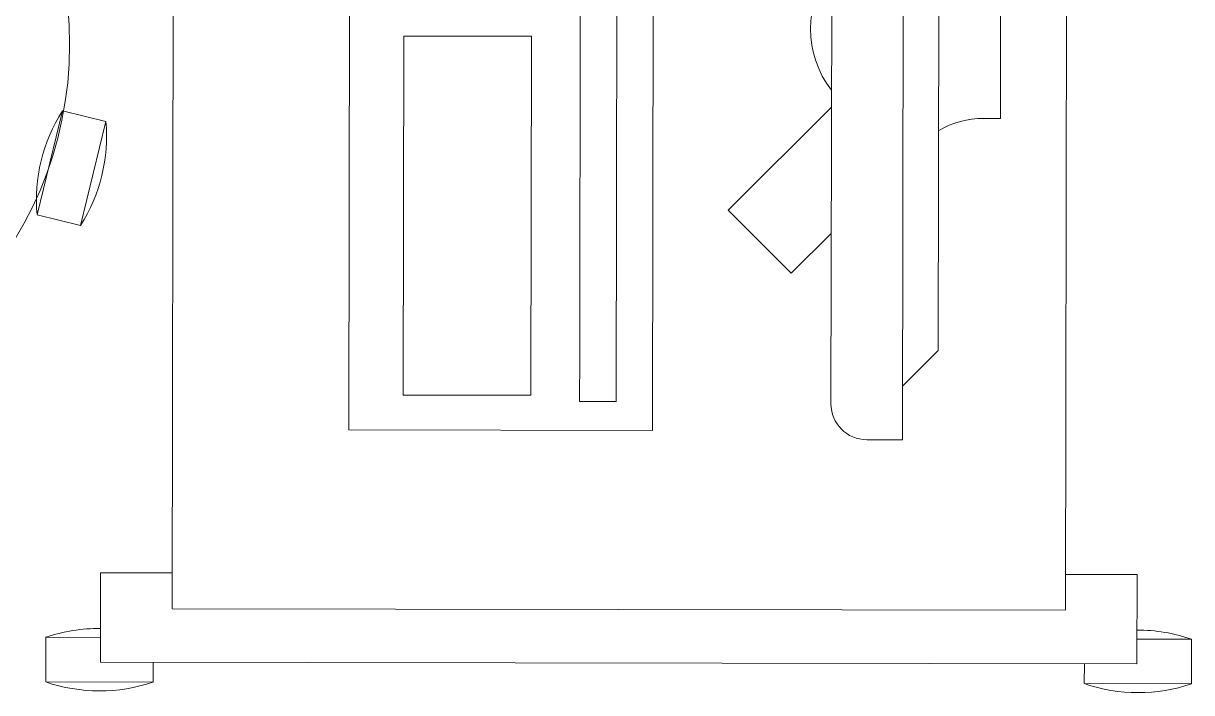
# Model space of a CAD drawing. Header units: millimetres. Extents: x -2143172 to 5255, y -610845 to 279739.
# Drawn here: x -1133608 to -1132954, y -593351 to -592976 of the extents above; entities that cross this region are included whole.
import ezdxf

# ---------------------------------------------------------------- set-up
doc = ezdxf.new("R2010")
doc.units = ezdxf.units.MM
doc.header["$LTSCALE"] = 30
doc.layers.get('0').update_dxf_attribs({"lineweight": 5})
doc.layers.add('LOADING', color=163, linetype='Continuous', lineweight=5)

# ---------------------------------------------------------------- blocks, each defined once
blk = doc.blocks.new('HF10037-P')
for p, q in [((0.24594, 0.13397), (0.18594, 0.13397)), ((0.18594, 0.13397), (0.18594, 0.10897)), ((0.24594, 0.13397), (0.24594, 0.10897)), ((0.24594, 0.10897), (0.18594, 0.10897)), ((0, 0), (-0.01424, -0.05828)), ((0, 0), (0.02429, -0.00594)), ((0.02429, -0.00594), (0.01004, -0.06422)), ((0.40714, -0.0094), (0.43095, -0.00177)), ((0.43095, -0.00177), (0.44926, -0.05891)), ((0.40714, -0.0094), (0.42545, -0.06654)), ((0.40694, -0.04171), (0.41648, -0.03873)), ((-0.01424, -0.05828), (0.01004, -0.06422)), ((0.42545, -0.06654), (0.44926, -0.05891)), ((0.05239, -0.27245), (0.06739, -0.25246)), ((0.06739, -0.25246), (0.11538, -0.28847)), ((0.31251, -0.2897), (0.36199, -0.25577)), ((0.37613, -0.27639), (0.36199, -0.25577)), ((0.32674, -0.26798), (0.33228, -0.27631)), ((0.05239, -0.27245), (0.10038, -0.30847)), ((0.32664, -0.31032), (0.37613, -0.27639)), ((0.10038, -0.30847), (0.11538, -0.28847)), ((0.32664, -0.31032), (0.31251, -0.2897))]:
    blk.add_line(p, q)
for radius in [0.21, 0.1775]:
    blk.add_circle((0.21605, -0.1014), radius)
for centre, radius, start, end in [((0.21594, 0.04647), 0.0925, 71.07536, 108.92464), ((0.21594, 0.19647), 0.0925, 251.07536, 288.92464), ((0.07788, -0.04992), 0.0925, 147.34193, 185.19122), ((-0.06784, -0.0143), 0.0925, 327.34193, 5.19122), ((0.35678, -0.05704), 0.0925, 358.84116, 36.69044), ((0.49963, -0.01127), 0.0925, 178.84116, 216.69044), ((0.21605, -0.1014), 0.2, 303.60368, 17.3657), ((0.03887, -0.34045), 0.0925, 34.18748, 72.03677), ((0.38673, -0.3449), 0.0925, 105.51211, 143.3614), ((0.1289, -0.22048), 0.0925, 214.18748, 252.03677), ((0.3019, -0.22119), 0.0925, 285.51211, 323.3614)]:
    blk.add_arc(centre, radius, start, end)
blk = doc.blocks.new('workstation')
at = {"layer": 'LOADING'}
for p, q in [((2797.299, -990.665, 0), (2797.295, -993.165, 0)), ((2803.299, -990.675, 0), (2797.299, -990.665, 0)), ((2803.299, -990.675, 0), (2803.297, -991.786, 0)), ((2855.414, -990.761, 0), (2855.412, -991.872, 0)), ((2855.414, -990.761, 0), (2861.414, -990.771, 0)), ((2861.414, -990.771, 0), (2861.41, -993.271, 0)), ((2800.355, -991.781, 0), (2800.347, -996.781, 0)), ((2800.355, -991.781, 0), (2858.355, -991.877, 0)), ((2858.355, -991.877, 0), (2858.347, -996.877, 0)), ((2800.353, -993.17, 0), (2797.295, -993.165, 0)), ((2858.353, -993.266, 0), (2861.41, -993.271, 0)), ((2804.249, -1055.787, 0), (2804.35, -994.788, 0)), ((2804.35, -994.788, 0), (2854.35, -994.87, 0)), ((2854.35, -994.87, 0), (2854.249, -1055.87, 0)), ((2800.347, -996.781, 0), (2804.347, -996.788, 0)), ((2858.347, -996.877, 0), (2854.347, -996.87, 0)), ((2813.402, -1050.332, 0), (2813.478, -1004.332, 0)), ((2813.478, -1004.332, 0), (2815.478, -1004.335, 0)), ((2827.457, -1004.855, 0), (2827.383, -1049.855, 0)), ((2827.457, -1004.855, 0), (2844.457, -1004.883, 0)), ((2844.457, -1004.883, 0), (2844.383, -1049.883, 0)), ((2817.405, -1048.338, 0), (2817.475, -1006.338, 0)), ((2829.442, -1039.863, 0), (2829.498, -1006.47, 0)), ((2829.498, -1006.47, 0), (2831.541, -1006.474, 0)), ((2831.541, -1006.474, 0), (2831.537, -1008.969, 0)), ((2811.47, -1009.328, 0), (2813.473, -1007.332, 0)), ((2834.231, -1026.922, 0), (2834.264, -1006.819, 0)), ((2834.264, -1006.819, 0), (2841.415, -1006.831, 0)), ((2841.415, -1006.831, 0), (2841.382, -1026.934, 0)), ((2811.41, -1045.328, 0), (2811.47, -1009.328, 0)), ((2831.537, -1008.969, 0), (2831.485, -1039.866, 0)), ((2807.996, -1022.323, 0), (2807.979, -1032.323, 0)), ((2808.925, -1022.324, 0), (2807.996, -1022.323, 0)), ((2841.382, -1026.934, 0), (2834.231, -1026.922, 0))]:
    blk.add_line(p, q, dxfattribs=at)
at = {"layer": 'LOADING', "extrusion": (1.65729e-10, -2.0259e-11, -1)}
for p, q in [((2817.459, -1015.886, 0), (2819.7, -1013.652, 0)), ((2823.23, -1017.193, 0), (2819.7, -1013.652, 0)), ((2817.447, -1022.957, 0), (2823.23, -1017.193, 0))]:
    blk.add_line(p, q, dxfattribs=at)
at = {"layer": 'LOADING'}
for centre, start, end in [((2800.285, -999.42, 0), 70.98047, 108.82976), ((2858.4, -999.516, 0), 70.98047, 108.82976), ((2800.31, -984.42, 0), 250.98047, 270.26174), ((2858.425, -984.516, 0), 269.54848, 288.82976)]:
    blk.add_arc(centre, 9.25, start, end, dxfattribs=at)
at = {"layer": 'LOADING', "extrusion": (1.03527e-10, -9.97581e-11, -1)}
for centre, major_axis, start_param, end_param in [((2815.475, -1006.335, 0), (1.412, -1.417), 3.926991, 5.497787), ((2808.933, -1017.324, 0), (-3.541, -3.53), -1.314396, -0.785398), ((2813.059, -1027.331, 0), (3.928, -3.941), 4.833569, 6.162005)]:
    blk.add_ellipse(centre, major_axis=major_axis, ratio=1, start_param=start_param, end_param=end_param, dxfattribs=at)

msp = doc.modelspace()

# ---------------------------------------------------------------- block references
at = {"layer": 'LOADING', "rotation": 180}
for name, p, xscale, yscale, zscale in [('workstation', (-1104980.98, -603252.22, 0.1), 10, 10, 10), ('HF10037-P', (-1133575.73, -593088.94, 0.1), 1000, 1000, 1000)]:
    msp.add_blockref(name, p, dxfattribs=dict(at, xscale=xscale, yscale=yscale, zscale=zscale))

doc.saveas('drawing.dxf')
